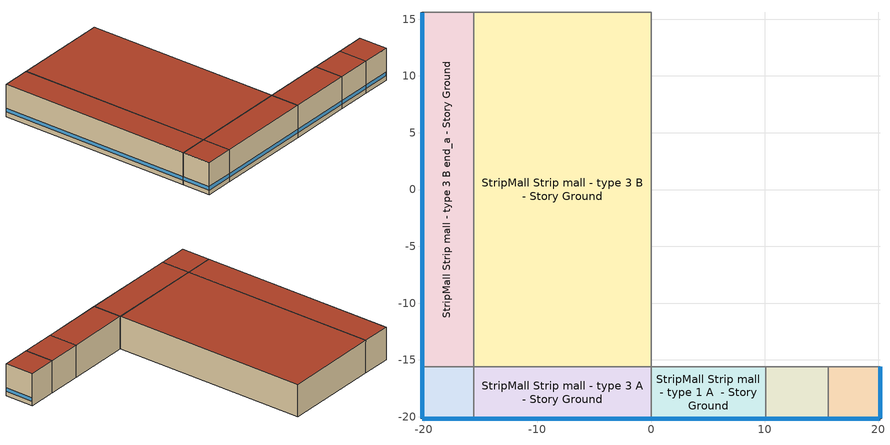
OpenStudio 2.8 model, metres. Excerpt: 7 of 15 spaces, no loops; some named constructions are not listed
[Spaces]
StripMall Strip mall - type 3 A end_a - Story Ground
 floor ground (ext-slab): -20.16,-20.16 -20.16,-15.59 -15.59,-15.59 -15.59,-20.16 z0
 wall outside (Typical Insulated Steel Framed Exterior Wall R-6.67): -20.16,-15.59 -20.16,-20.16 -15.59,-20.16 z0:5.18
 wall to StripMall Strip mall - type 3 B end_a - Story Ground: -15.59,-15.59 -20.16,-15.59 z0:5.18
 wall to StripMall Strip mall - type 3 A  - Story Ground: -15.59,-20.16 -15.59,-15.59 z0:5.18
 window (U 1.22 SHGC 0.25 Simple Glazing Window SHGC 0.25): -20.16,-15.61 -20.16,-20.14 / -20.14,-20.16 -15.61,-20.16 z0.76:1.34
 roof outside (Typical IEAD Roof R-15.15): -15.59,-20.16 -15.59,-15.59 -20.16,-15.59 -20.16,-20.16 z5.18
StripMall Strip mall - type 3 B end_a - Story Ground
 floor ground (ext-slab): -20.16,-15.59 -20.16,15.59 -15.59,15.59 -15.59,-15.59 z0
 wall outside (Typical Insulated Steel Framed Exterior Wall R-6.67): -20.16,15.59 -20.16,-15.59 z0:5.18
 wall to StripMall Strip mall - type 3 C end_a - Story Ground: -15.59,15.59 -20.16,15.59 z0:5.18
 wall to StripMall Strip mall - type 3 B  - Story Ground: -15.59,-15.59 -15.59,15.59 z0:5.18
 window (U 1.22 SHGC 0.25 Simple Glazing Window SHGC 0.25): -20.16,15.56 -20.16,-15.56 z0.76:1.33
 roof outside (Typical IEAD Roof R-15.15): -15.59,-15.59 -15.59,15.59 -20.16,15.59 -20.16,-15.59 z5.18
StripMall Strip mall - type 3 A  - Story Ground
 floor ground (ext-slab): -15.59,-20.16 -15.59,-15.59 0,-15.59 0,-20.16 z0
 wall outside (Typical Insulated Steel Framed Exterior Wall R-6.67): -15.59,-20.16 0,-20.16 z0:5.18
 wall to StripMall Strip mall - type 3 B  - Story Ground: 0,-15.59 -15.59,-15.59 z0:5.18
 wall to StripMall Strip mall - type 1 A  - Story Ground: 0,-20.16 0,-15.59 z0:5.18
 window (U 1.22 SHGC 0.25 Simple Glazing Window SHGC 0.25): -15.56,-20.16 -0.03,-20.16 z0.76:1.33
 roof outside (Typical IEAD Roof R-15.15): 0,-20.16 0,-15.59 -15.59,-15.59 -15.59,-20.16 z5.18
StripMall Strip mall - type 3 B  - Story Ground
 floor ground (ext-slab): -15.59,-15.59 -15.59,15.59 0,15.59 0,-15.59 z0
 wall to StripMall Strip mall - type 3 C  - Story Ground: 0,15.59 -15.59,15.59 z0:5.18
 wall to StripMall Strip mall - type 1 B  - Story Ground: 0,-15.59 0,15.59 z0:5.18
 roof outside (Typical IEAD Roof R-15.15): 0,-15.59 0,15.59 -15.59,15.59 -15.59,-15.59 z5.18
StripMall Strip mall - type 1 A  - Story Ground
 floor ground (ext-slab): 0,-20.16 0,-15.59 10.08,-15.59 10.08,-20.16 z0
 wall outside (Typical Insulated Steel Framed Exterior Wall R-6.67): 0,-20.16 10.08,-20.16 z0:5.18
 wall to StripMall Strip mall - type 1 B  - Story Ground: 10.08,-15.59 0,-15.59 z0:5.18
 wall to StripMall Strip mall - type 2 A  - Story Ground: 10.08,-20.16 10.08,-15.59 z0:5.18
 window (U 1.22 SHGC 0.25 Simple Glazing Window SHGC 0.25): 0.03,-20.16 10.05,-20.16 z0.76:1.33
 roof outside (Typical IEAD Roof R-15.15): 10.08,-20.16 10.08,-15.59 0,-15.59 0,-20.16 z5.18
StripMall Strip mall - type 2 A  - Story Ground
 floor ground (ext-slab): 10.08,-20.16 10.08,-15.59 15.59,-15.59 15.59,-20.16 z0
 wall outside (Typical Insulated Steel Framed Exterior Wall R-6.67): 10.08,-20.16 15.59,-20.16 z0:5.18
 wall to StripMall Strip mall - type 2 B  - Story Ground: 15.59,-15.59 10.08,-15.59 z0:5.18
 wall to StripMall Strip mall - type 2 A end_b - Story Ground: 15.59,-20.16 15.59,-15.59 z0:5.18
 window (U 1.22 SHGC 0.25 Simple Glazing Window SHGC 0.25): 10.11,-20.16 15.56,-20.16 z0.76:1.34
 roof outside (Typical IEAD Roof R-15.15): 15.59,-20.16 15.59,-15.59 10.08,-15.59 10.08,-20.16 z5.18
StripMall Strip mall - type 2 A end_b - Story Ground
 floor ground (ext-slab): 15.59,-20.16 15.59,-15.59 20.16,-15.59 20.16,-20.16 z0
 wall outside (Typical Insulated Steel Framed Exterior Wall R-6.67): 15.59,-20.16 20.16,-20.16 20.16,-15.59 z0:5.18
 wall to StripMall Strip mall - type 2 B end_b - Story Ground: 20.16,-15.59 15.59,-15.59 z0:5.18
 window (U 1.22 SHGC 0.25 Simple Glazing Window SHGC 0.25): 20.16,-20.14 20.16,-15.61 / 15.61,-20.16 20.14,-20.16 z0.76:1.34
 roof outside (Typical IEAD Roof R-15.15): 20.16,-20.16 20.16,-15.59 15.59,-15.59 15.59,-20.16 z5.18
[SizingPeriod:DesignDay] Barometric Pressure {Pa}=99158; Sky Clearness=0; Rain Indicator=0; Snow Indicator=0; Day of Month=21; Daylight Saving Time Indicator=0; Humidity Indicating Type=Wetbulb; Dry-Bulb Temperature Range Modifier Type=DefaultMultipliers
Name | Maximum Dry-Bulb Temperature {C} | Daily Dry-Bulb Temperature Range {deltaC} | Humidity Indicating Conditions at Maximum Dry-Bulb | Wind Speed {m/s} | Wind Direction {deg} | Month | Day Type | Solar Model Indicator | ASHRAE Taub | ASHRAE Taud
San Marcos Muni Ann Htg 99% Condns DB 1 | -0.9 | 0 | -0.9 | 3.4 | 0 | 1 | WinterDesignDay | ASHRAEClearSky
San Marcos Muni Ann Htg 99.6% Condns DB 1 | -2.3 | 0 | -2.3 | 3.4 | 0 | 1 | WinterDesignDay | ASHRAEClearSky
San Marcos Muni Ann Htg Wind 99% Condns WS=>MCDB 1 | 12.6 | 0 | 12.6 | 11.7 | 0 | 1 | WinterDesignDay | ASHRAEClearSky
San Marcos Muni April .4% Condns DB=>MCWB 1 | 33.8 | 12.3 | 20.5 | 4.5 | 160 | 4 | SummerDesignDay | ASHRAETau | 0.371 | 2.381
San Marcos Muni April .4% Condns WB=>MCDB 1 | 30.1 | 12.3 | 24 | 4.5 | 160 | 4 | SummerDesignDay | ASHRAETau | 0.371 | 2.381
San Marcos Muni August .4% Condns DB=>MCWB 1 | 38 | 12.2 | 23.4 | 4.5 | 160 | 8 | SummerDesignDay | ASHRAETau | 0.379 | 2.445
San Marcos Muni August .4% Condns WB=>MCDB 1 | 33.8 | 12.2 | 25.8 | 4.5 | 160 | 8 | SummerDesignDay | ASHRAETau | 0.379 | 2.445
San Marcos Muni December .4% Condns DB=>MCWB 1 | 26.4 | 12.2 | 18.3 | 4.5 | 160 | 12 | SummerDesignDay | ASHRAETau | 0.359 | 2.555
San Marcos Muni December .4% Condns WB=>MCDB 1 | 24.5 | 12.2 | 20.7 | 4.5 | 160 | 12 | SummerDesignDay | ASHRAETau | 0.359 | 2.555
San Marcos Muni February .4% Condns DB=>MCWB 1 | 29.1 | 12.4 | 17.7 | 4.5 | 160 | 2 | SummerDesignDay | ASHRAETau | 0.351 | 2.538
San Marcos Muni February .4% Condns WB=>MCDB 1 | 25.1 | 12.4 | 20.3 | 4.5 | 160 | 2 | SummerDesignDay | ASHRAETau | 0.351 | 2.538
San Marcos Muni January .4% Condns DB=>MCWB 1 | 27 | 12.3 | 16.6 | 4.5 | 160 | 1 | SummerDesignDay | ASHRAETau | 0.354 | 2.553
San Marcos Muni January .4% Condns WB=>MCDB 1 | 23.7 | 12.3 | 19.9 | 4.5 | 160 | 1 | SummerDesignDay | ASHRAETau | 0.354 | 2.553
San Marcos Muni July .4% Condns DB=>MCWB 1 | 38 | 11.3 | 23.5 | 4.5 | 160 | 7 | SummerDesignDay | ASHRAETau | 0.39 | 2.395
San Marcos Muni July .4% Condns WB=>MCDB 1 | 32.6 | 11.3 | 25.8 | 4.5 | 160 | 7 | SummerDesignDay | ASHRAETau | 0.39 | 2.395
San Marcos Muni June .4% Condns DB=>MCWB 1 | 37.9 | 11 | 23.5 | 4.5 | 160 | 6 | SummerDesignDay | ASHRAETau | 0.374 | 2.417
San Marcos Muni June .4% Condns WB=>MCDB 1 | 32 | 11 | 26.4 | 4.5 | 160 | 6 | SummerDesignDay | ASHRAETau | 0.374 | 2.417
San Marcos Muni March .4% Condns DB=>MCWB 1 | 30.9 | 12.1 | 18.8 | 4.5 | 160 | 3 | SummerDesignDay | ASHRAETau | 0.364 | 2.433
San Marcos Muni March .4% Condns WB=>MCDB 1 | 26.9 | 12.1 | 22 | 4.5 | 160 | 3 | SummerDesignDay | ASHRAETau | 0.364 | 2.433
San Marcos Muni May .4% Condns DB=>MCWB 1 | 36.1 | 11.2 | 23.9 | 4.5 | 160 | 5 | SummerDesignDay | ASHRAETau | 0.376 | 2.379
San Marcos Muni May .4% Condns WB=>MCDB 1 | 32.9 | 11.2 | 26.1 | 4.5 | 160 | 5 | SummerDesignDay | ASHRAETau | 0.376 | 2.379
San Marcos Muni November .4% Condns DB=>MCWB 1 | 29 | 12.1 | 20.9 | 4.5 | 160 | 11 | SummerDesignDay | ASHRAETau | 0.361 | 2.536
San Marcos Muni November .4% Condns WB=>MCDB 1 | 27.1 | 12.1 | 22.4 | 4.5 | 160 | 11 | SummerDesignDay | ASHRAETau | 0.361 | 2.536
San Marcos Muni October .4% Condns DB=>MCWB 1 | 32.9 | 12.4 | 22.5 | 4.5 | 160 | 10 | SummerDesignDay | ASHRAETau | 0.364 | 2.516
San Marcos Muni October .4% Condns WB=>MCDB 1 | 29.5 | 12.4 | 25.3 | 4.5 | 160 | 10 | SummerDesignDay | ASHRAETau | 0.364 | 2.516
San Marcos Muni September .4% Condns DB=>MCWB 1 | 38.7 | 11.8 | 23 | 4.5 | 160 | 9 | SummerDesignDay | ASHRAETau | 0.392 | 2.436
San Marcos Muni September .4% Condns WB=>MCDB 1 | 32.1 | 11.8 | 25.8 | 4.5 | 160 | 9 | SummerDesignDay | ASHRAETau | 0.392 | 2.436
[Fan:OnOff] Availability Schedule=Always On Discrete; Fan Total Efficiency=0.385; Pressure Rise {Pa}=331.288; Maximum Flow Rate {m3/s}=autosize; Motor Efficiency=0.7; Motor In Airstream Fraction=0
Name | Fan Power Ratio Function of Speed Ratio Curve | Fan Efficiency Ratio Function of Speed Ratio Curve
Zone StripMall Strip mall - type 1 C  - Story Ground Window AC Supply Fan | Fan On Off Power Curve 2 | Fan On Off Efficiency Curve 2
Zone StripMall Strip mall - type 2 A  - Story Ground Window AC Supply Fan | Fan On Off Power Curve 3 | Fan On Off Efficiency Curve 3
Zone StripMall Strip mall - type 2 A end_b - Story Ground Window AC Supply Fan | Fan On Off Power Curve 4 | Fan On Off Efficiency Curve 4
Zone StripMall Strip mall - type 2 B  - Story Ground Window AC Supply Fan | Fan On Off Power Curve 5 | Fan On Off Efficiency Curve 5
Zone StripMall Strip mall - type 2 B end_b - Story Ground Window AC Supply Fan | Fan On Off Power Curve 6 | Fan On Off Efficiency Curve 6
Zone StripMall Strip mall - type 2 C  - Story Ground Window AC Supply Fan | Fan On Off Power Curve 7 | Fan On Off Efficiency Curve 7
Zone StripMall Strip mall - type 2 C end_b - Story Ground Window AC Supply Fan | Fan On Off Power Curve 8 | Fan On Off Efficiency Curve 8
Zone StripMall Strip mall - type 3 A  - Story Ground Window AC Supply Fan | Fan On Off Power Curve 9 | Fan On Off Efficiency Curve 9
Zone StripMall Strip mall - type 3 A end_a - Story Ground Window AC Supply Fan | Fan On Off Power Curve 10 | Fan On Off Efficiency Curve 10
Zone StripMall Strip mall - type 3 B  - Story Ground Window AC Supply Fan | Fan On Off Power Curve 11 | Fan On Off Efficiency Curve 11
Zone StripMall Strip mall - type 3 B end_a - Story Ground Window AC Supply Fan | Fan On Off Power Curve 12 | Fan On Off Efficiency Curve 12
Zone StripMall Strip mall - type 3 C  - Story Ground Window AC Supply Fan | Fan On Off Power Curve 13 | Fan On Off Efficiency Curve 13
Zone StripMall Strip mall - type 3 C end_a - Story Ground Window AC Supply Fan | Fan On Off Power Curve 14 | Fan On Off Efficiency Curve 14
[Coil:Heating:Electric] Availability Schedule=Always Off Discrete; Efficiency=1; Nominal Capacity {W}=0
Zone StripMall Strip mall - type 1 A  - Story Ground Window AC Always Off Htg Coil; Zone StripMall Strip mall - type 1 B  - Story Ground Window AC Always Off Htg Coil; Zone StripMall Strip mall - type 1 C  - Story Ground Window AC Always Off Htg Coil; Zone StripMall Strip mall - type 2 A  - Story Ground Window AC Always Off Htg Coil; Zone StripMall Strip mall - type 2 A end_b - Story Ground Window AC Always Off Htg Coil; Zone StripMall Strip mall - type 2 B  - Story Ground Window AC Always Off Htg Coil; Zone StripMall Strip mall - type 2 B end_b - Story Ground Window AC Always Off Htg Coil; Zone StripMall Strip mall - type 2 C  - Story Ground Window AC Always Off Htg Coil; Zone StripMall Strip mall - type 2 C end_b - Story Ground Window AC Always Off Htg Coil; Zone StripMall Strip mall - type 3 A  - Story Ground Window AC Always Off Htg Coil; Zone StripMall Strip mall - type 3 A end_a - Story Ground Window AC Always Off Htg Coil; Zone StripMall Strip mall - type 3 B  - Story Ground Window AC Always Off Htg Coil; Zone StripMall Strip mall - type 3 B end_a - Story Ground Window AC Always Off Htg Coil; Zone StripMall Strip mall - type 3 C  - Story Ground Window AC Always Off Htg Coil; Zone StripMall Strip mall - type 3 C end_a - Story Ground Window AC Always Off Htg Coil
[Schedule:Constant]
Name | Value
Always On Discrete | 1
Always Off Discrete | 0
[Curve:Cubic] Coefficient1 Constant=1; Coefficient2 x=0; Coefficient3 x**2=0; Coefficient4 x**3=0; Minimum Value of x=0; Maximum Value of x=1
Fan On Off Efficiency Curve; Fan On Off Efficiency Curve 1; Fan On Off Efficiency Curve 2; Fan On Off Efficiency Curve 3; Fan On Off Efficiency Curve 4; Fan On Off Efficiency Curve 5; Fan On Off Efficiency Curve 6; Fan On Off Efficiency Curve 7; Fan On Off Efficiency Curve 8; Fan On Off Efficiency Curve 9; Fan On Off Efficiency Curve 10; Fan On Off Efficiency Curve 11; Fan On Off Efficiency Curve 12; Fan On Off Efficiency Curve 13; Fan On Off Efficiency Curve 14
[Curve:Biquadratic] Minimum Value of x=12.77778; Maximum Value of x=23.88889; Minimum Value of y=23.88889; Maximum Value of y=46.11111
Name | Coefficient1 Constant | Coefficient2 x | Coefficient3 x**2 | Coefficient4 y | Coefficient5 y**2 | Coefficient6 x*y
PSZ-Fine Storage DX Coil Cap-FT | 0.942588 | 0.00954335 | 0.00068377 | -0.0110427 | 5.249e-06 | -9.72e-06
PSZ-AC DX Coil EIR-FT | 0.342414 | 0.034885 | -0.0006237 | 0.00497722 | 0.000437951 | -0.000728028
[Curve:Quadratic]
Name | Coefficient1 Constant | Coefficient2 x | Coefficient3 x**2 | Minimum Value of x | Maximum Value of x
DX Coil Cap-FF | 0.8 | 0.2 | 0 | 0.5 | 1.5
Split DX Coil EIR-FF | 1.1552 | -0.1808 | 0.0256 | 0.5 | 1.5
HPACCOOLPLFFPLR | 0.85 | 0.15 | 0 | 0 | 1
[Curve:Exponent] Coefficient1 Constant=1; Coefficient2 Constant=0; Coefficient3 Constant=0; Minimum Value of x=0; Maximum Value of x=1
Fan On Off Power Curve; Fan On Off Power Curve 1; Fan On Off Power Curve 2; Fan On Off Power Curve 3; Fan On Off Power Curve 4; Fan On Off Power Curve 5; Fan On Off Power Curve 6; Fan On Off Power Curve 7; Fan On Off Power Curve 8; Fan On Off Power Curve 9; Fan On Off Power Curve 10; Fan On Off Power Curve 11; Fan On Off Power Curve 12; Fan On Off Power Curve 13; Fan On Off Power Curve 14
